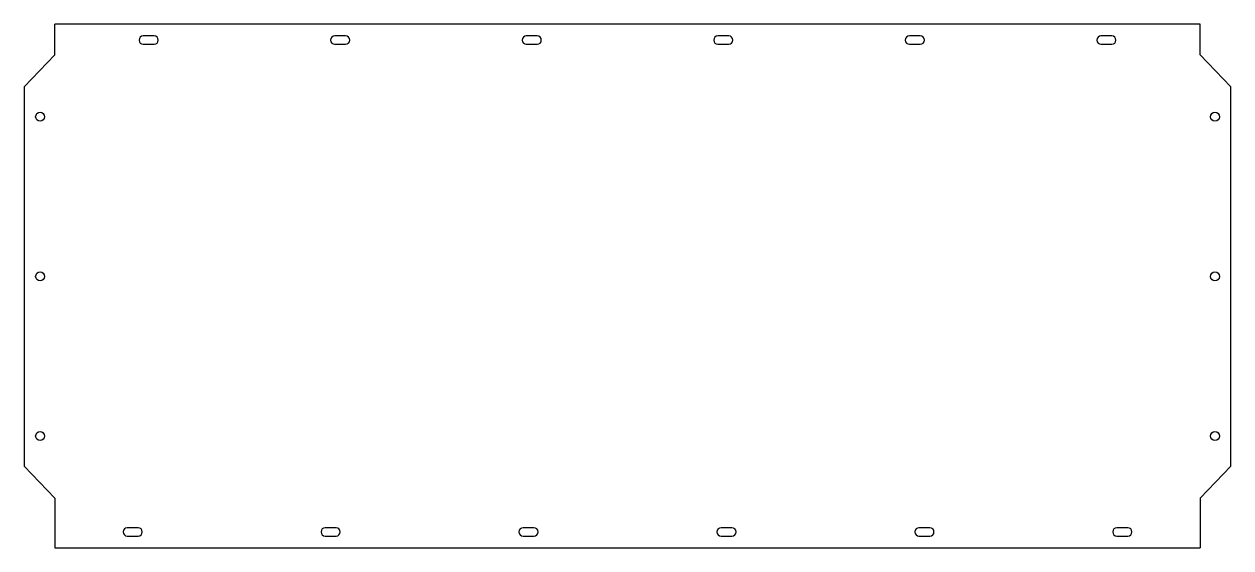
# Model space of a CAD drawing. Header units: millimetres. Extents: x -47 to 1843, y 422 to 1242.
import ezdxf

# ---------------------------------------------------------------- set-up
doc = ezdxf.new("R2010")
doc.units = ezdxf.units.MM

msp = doc.modelspace()

# ---------------------------------------------------------------- linework, layer by layer
for p, q in [((1795.4, 1241.7), (1.4, 1241.7)), ((1.4, 1193.7), (1.4, 1241.7)), ((1795.4, 1193.7), (1795.4, 1241.7)), ((1.4, 1193.7), (-46.6, 1143.7)), ((1795.4, 1193.7), (1843.4, 1143.7)), ((-46.6, 1143.7), (-46.6, 549.7)), ((1843.4, 549.7), (1843.4, 1143.7)), ((1.4, 499.7), (-46.6, 549.7)), ((1795.4, 499.7), (1843.4, 549.7)), ((1.4, 499.7), (1.4, 421.7)), ((1795.4, 499.7), (1795.4, 421.7)), ((1.4, 421.7), (1795.4, 421.7))]:
    msp.add_line(p, q)
for points in [[(156.9, 1210.2, 1), (156.9, 1223.2), (139.9, 1223.2, 1), (139.9, 1210.2)], [(456.9, 1210.2, 1), (456.9, 1223.2), (439.9, 1223.2, 1), (439.9, 1210.2)], [(756.9, 1210.2, 1), (756.9, 1223.2), (739.9, 1223.2, 1), (739.9, 1210.2)], [(1056.9, 1210.2, 1), (1056.9, 1223.2), (1039.9, 1223.2, 1), (1039.9, 1210.2)], [(1356.9, 1210.2, 1), (1356.9, 1223.2), (1339.9, 1223.2, 1), (1339.9, 1210.2)], [(1656.9, 1210.2, 1), (1656.9, 1223.2), (1639.9, 1223.2, 1), (1639.9, 1210.2)], [(131.9, 440.2, 1), (131.9, 453.2), (114.9, 453.2, 1), (114.9, 440.2)], [(441.9, 440.2, 1), (441.9, 453.2), (424.9, 453.2, 1), (424.9, 440.2)], [(751.9, 440.2, 1), (751.9, 453.2), (734.9, 453.2, 1), (734.9, 440.2)], [(1061.9, 440.2, 1), (1061.9, 453.2), (1044.9, 453.2, 1), (1044.9, 440.2)], [(1371.9, 440.2, 1), (1371.9, 453.2), (1354.9, 453.2, 1), (1354.9, 440.2)], [(1681.9, 440.2, 1), (1681.9, 453.2), (1664.9, 453.2, 1), (1664.9, 440.2)]]:
    msp.add_lwpolyline(points, format="xyb", close=True)
for centre in [(-21.6, 1096.7), (1818.4, 1096.7), (-21.6, 846.7), (1818.4, 846.7), (-21.6, 596.7), (1818.4, 596.7)]:
    msp.add_circle(centre, 7)

doc.saveas('drawing.dxf')
